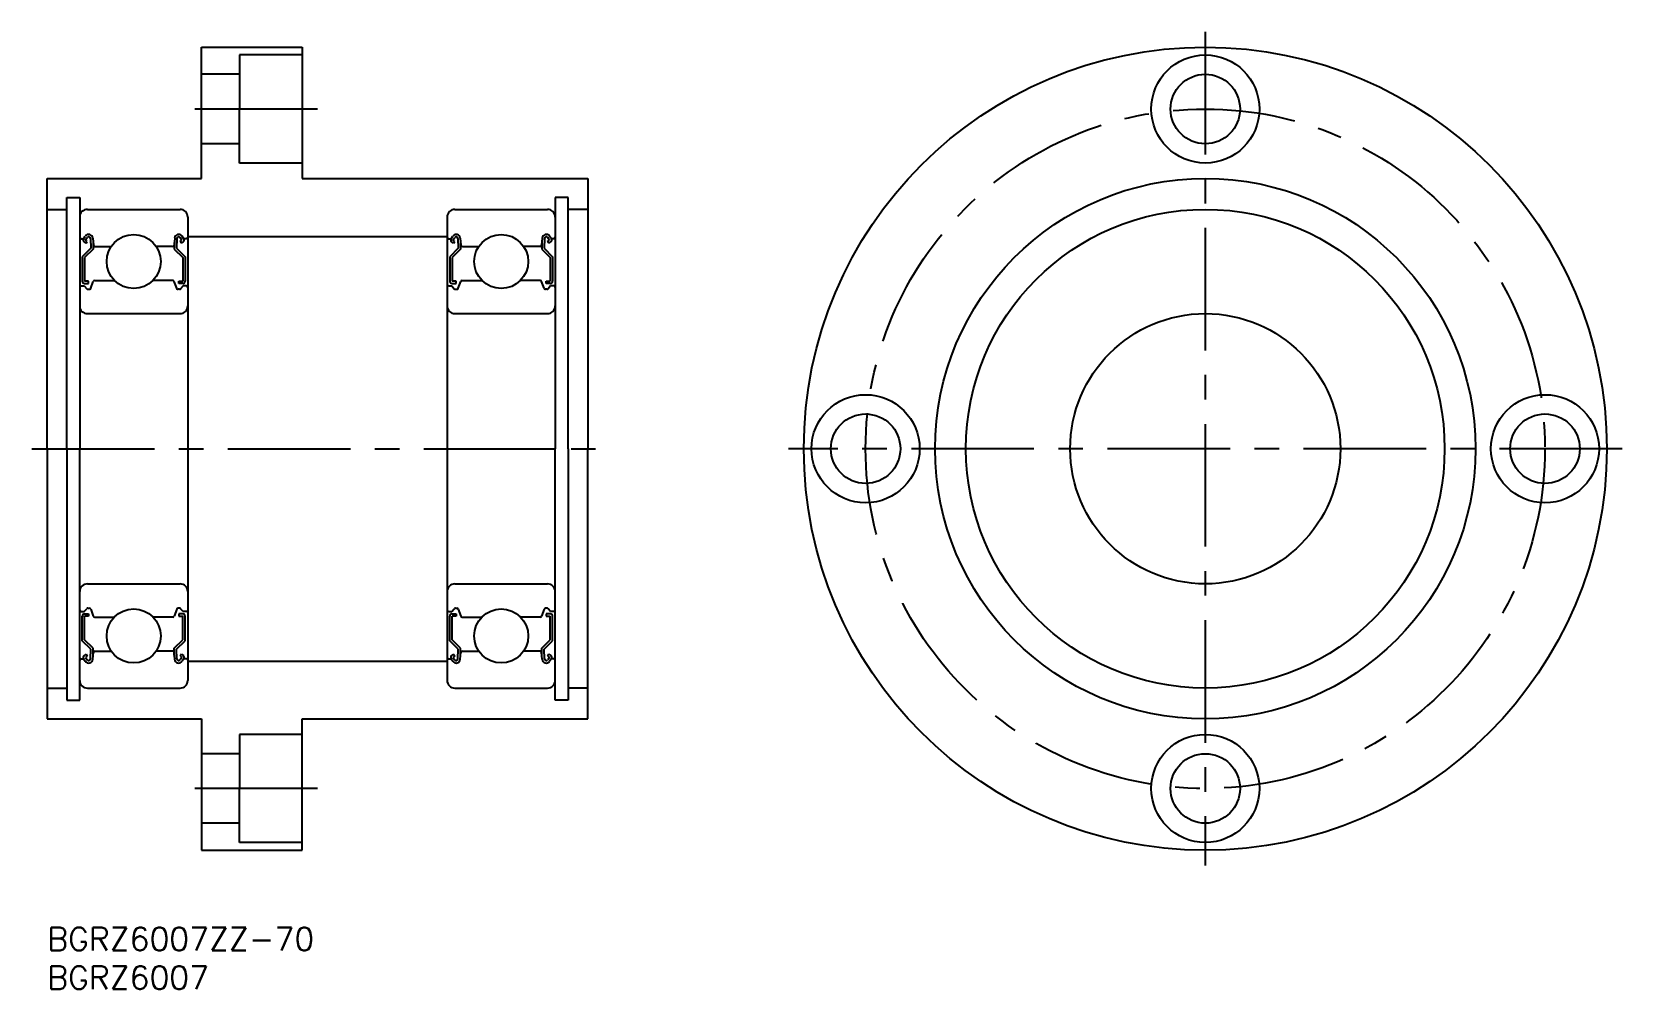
# Model space of a CAD drawing. Extents: x -2 to 204, y -8 to 116.
import ezdxf

# ---------------------------------------------------------------- set-up
doc = ezdxf.new("R2010")
doc.units = 0
doc.header["$LTSCALE"] = 0.5
doc.linetypes.add('CENTER', pattern=[50.8, 31.75, -6.35, 6.35, -6.35])
for name, color, linetype in [('MSM_CENTER', 1, 'CENTER'), ('MSM_CONTINUOUS', 7, 'CONTINUOUS'), ('MSM_PART_NUMBER', 7, 'CONTINUOUS')]:
    doc.layers.add(name, color=color, linetype=linetype)
doc.styles.get("Standard").update_dxf_attribs({"font": 'txt.shx', "height": 3, "bigfont": 'bigfont.shx'})

# ---------------------------------------------------------------- blocks, each defined once
blk = doc.blocks.new('*U2')
at = {"layer": 'MSM_PART_NUMBER'}
blk.add_text('BGRZ6007ZZ-70', height=3, dxfattribs=at).set_placement((0, -3))
blk = doc.blocks.new('*U3')
at = {"layer": 'MSM_PART_NUMBER'}
blk.add_text('BGRZ6007', height=3, dxfattribs=at).set_placement((0, -8))

msp = doc.modelspace()

# ---------------------------------------------------------------- linework, layer by layer
at = {"layer": 'MSM_CENTER'}
for p, q in [((150, 116), (150, 8)), ((35, 106), (18, 106)), ((-2, 62), (72, 62)), ((49.8, 62), (67.8, 62)), ((204, 62), (96, 62)), ((35, 18), (18, 18))]:
    msp.add_line(p, q, dxfattribs=at)
msp.add_circle((150, 62), 44, dxfattribs=at)
at = {"layer": 'MSM_CONTINUOUS'}
for p, q in [((20, 97), (20, 114)), ((20, 114), (33, 114)), ((33, 114), (33, 97)), ((24.9, 113), (24.9, 106)), ((33, 113), (24.9, 113)), ((24.9, 110.5), (20, 110.5)), ((24.9, 99), (24.9, 106)), ((24.9, 101.5), (20, 101.5)), ((33, 99), (24.9, 99)), ((0, 62), (0, 97)), ((0, 97), (20, 97)), ((33, 97), (70, 97)), ((70, 97), (70, 62)), ((0, 93), (2.52, 93)), ((2.52, 62), (2.52, 94.55)), ((2.52, 94.55), (4.2, 94.55)), ((4.2, 94.55), (4.2, 62)), ((5.2, 93), (17.2, 93)), ((52.8, 93), (64.8, 93)), ((65.8, 94.55), (65.8, 62)), ((67.48, 94.55), (65.8, 94.55)), ((67.48, 62), (67.48, 94.55)), ((70, 93), (67.48, 93)), ((18.2, 92), (18.2, 32)), ((51.8, 92), (51.8, 32)), ((4.4, 89.2), (4.7, 89.2)), ((4.7, 89.2), (4.93, 89.53)), ((5.02, 88.61), (4.77, 88.78)), ((4.95, 89.03), (5.18, 89.36)), ((5.19, 88.85), (4.95, 89.03)), ((5.02, 88.61), (5.19, 88.85)), ((5.6, 89.23), (5.64, 87.97)), ((5.89, 89.27), (5.97, 88.38)), ((5.94, 88.72), (5.94, 87.85)), ((16.51, 89.27), (16.43, 88.38)), ((16.46, 88.72), (16.46, 87.85)), ((16.8, 89.23), (16.76, 87.97)), ((17.21, 88.85), (17.45, 89.03)), ((17.38, 88.61), (17.21, 88.85)), ((17.45, 89.03), (17.22, 89.36)), ((17.38, 88.61), (17.63, 88.78)), ((17.7, 89.2), (17.47, 89.53)), ((18, 89.2), (17.7, 89.2)), ((18.2, 89.5), (51.8, 89.5)), ((52, 89.2), (52.3, 89.2)), ((52.3, 89.2), (52.53, 89.53)), ((52.62, 88.61), (52.37, 88.78)), ((52.55, 89.03), (52.78, 89.36)), ((52.79, 88.85), (52.55, 89.03)), ((52.62, 88.61), (52.79, 88.85)), ((53.2, 89.23), (53.24, 87.97)), ((53.49, 89.27), (53.57, 88.38)), ((53.54, 88.72), (53.54, 87.85)), ((64.11, 89.27), (64.03, 88.38)), ((64.06, 88.72), (64.06, 87.85)), ((64.4, 89.23), (64.36, 87.97)), ((64.81, 88.85), (65.05, 89.03)), ((64.98, 88.61), (64.81, 88.85)), ((65.05, 89.03), (64.82, 89.36)), ((64.98, 88.61), (65.23, 88.78)), ((65.3, 89.2), (65.07, 89.53)), ((65.6, 89.2), (65.3, 89.2)), ((5.64, 87.97), (4.54, 86.87)), ((4.54, 86.87), (4.54, 83.7)), ((5.94, 87.85), (4.84, 86.75)), ((4.84, 86.75), (4.84, 83.7)), ((6.17, 88.2), (8.29, 88.2)), ((16.23, 88.2), (14.11, 88.2)), ((16.46, 87.85), (17.56, 86.75)), ((16.76, 87.97), (17.86, 86.87)), ((17.56, 86.75), (17.56, 83.7)), ((17.86, 86.87), (17.86, 83.7)), ((53.24, 87.97), (52.14, 86.87)), ((52.14, 86.87), (52.14, 83.7)), ((53.54, 87.85), (52.44, 86.75)), ((52.44, 86.75), (52.44, 83.7)), ((53.77, 88.2), (55.89, 88.2)), ((63.83, 88.2), (61.71, 88.2)), ((64.06, 87.85), (65.16, 86.75)), ((64.36, 87.97), (65.46, 86.87)), ((65.16, 86.75), (65.16, 83.7)), ((65.46, 86.87), (65.46, 83.7)), ((4.4, 83.1), (4.8, 83.1)), ((4.8, 83.1), (5.12, 82.72)), ((5.36, 83.7), (4.84, 83.7)), ((4.84, 83.4), (5.36, 83.4)), ((5.27, 82.65), (5.45, 82.65)), ((5.36, 83.4), (5.36, 83.7)), ((5.63, 82.78), (5.96, 83.67)), ((6.15, 83.8), (8.7, 83.8)), ((16.25, 83.8), (13.7, 83.8)), ((16.77, 82.78), (16.44, 83.67)), ((17.13, 82.65), (16.95, 82.65)), ((17.04, 83.7), (17.56, 83.7)), ((17.04, 83.4), (17.04, 83.7)), ((17.56, 83.4), (17.04, 83.4)), ((17.6, 83.1), (17.28, 82.72)), ((18, 83.1), (17.6, 83.1)), ((52, 83.1), (52.4, 83.1)), ((52.4, 83.1), (52.72, 82.72)), ((52.96, 83.7), (52.44, 83.7)), ((52.44, 83.4), (52.96, 83.4)), ((52.87, 82.65), (53.05, 82.65)), ((52.96, 83.4), (52.96, 83.7)), ((53.23, 82.78), (53.56, 83.67)), ((53.75, 83.8), (56.3, 83.8)), ((63.85, 83.8), (61.3, 83.8)), ((64.37, 82.78), (64.04, 83.67)), ((64.73, 82.65), (64.55, 82.65)), ((64.64, 83.7), (65.16, 83.7)), ((64.64, 83.4), (64.64, 83.7)), ((65.16, 83.4), (64.64, 83.4)), ((65.2, 83.1), (64.88, 82.72)), ((65.6, 83.1), (65.2, 83.1)), ((5.2, 79.5), (17.2, 79.5)), ((52.8, 79.5), (64.8, 79.5)), ((0, 62), (0, 27)), ((2.52, 62), (2.52, 29.45)), ((4.2, 29.45), (4.2, 62)), ((65.8, 29.45), (65.8, 62)), ((67.48, 62), (67.48, 29.45)), ((70, 27), (70, 62)), ((5.2, 44.5), (17.2, 44.5)), ((52.8, 44.5), (64.8, 44.5)), ((4.8, 40.9), (5.12, 41.28)), ((5.27, 41.35), (5.45, 41.35)), ((5.63, 41.22), (5.96, 40.33)), ((16.77, 41.22), (16.44, 40.33)), ((17.13, 41.35), (16.95, 41.35)), ((17.6, 40.9), (17.28, 41.28)), ((52.4, 40.9), (52.72, 41.28)), ((52.87, 41.35), (53.05, 41.35)), ((53.23, 41.22), (53.56, 40.33)), ((64.37, 41.22), (64.04, 40.33)), ((64.73, 41.35), (64.55, 41.35)), ((65.2, 40.9), (64.88, 41.28)), ((4.4, 40.9), (4.8, 40.9)), ((4.54, 37.13), (4.54, 40.3)), ((4.84, 40.6), (5.36, 40.6)), ((4.84, 37.25), (4.84, 40.3)), ((5.36, 40.3), (4.84, 40.3)), ((5.36, 40.6), (5.36, 40.3)), ((6.15, 40.2), (8.7, 40.2)), ((16.25, 40.2), (13.7, 40.2)), ((17.56, 40.6), (17.04, 40.6)), ((17.04, 40.6), (17.04, 40.3)), ((17.04, 40.3), (17.56, 40.3)), ((17.56, 37.25), (17.56, 40.3)), ((18, 40.9), (17.6, 40.9)), ((17.86, 37.13), (17.86, 40.3)), ((52, 40.9), (52.4, 40.9)), ((52.14, 37.13), (52.14, 40.3)), ((52.44, 40.6), (52.96, 40.6)), ((52.44, 37.25), (52.44, 40.3)), ((52.96, 40.3), (52.44, 40.3)), ((52.96, 40.6), (52.96, 40.3)), ((53.75, 40.2), (56.3, 40.2)), ((63.85, 40.2), (61.3, 40.2)), ((65.16, 40.6), (64.64, 40.6)), ((64.64, 40.6), (64.64, 40.3)), ((64.64, 40.3), (65.16, 40.3)), ((65.16, 37.25), (65.16, 40.3)), ((65.6, 40.9), (65.2, 40.9)), ((65.46, 37.13), (65.46, 40.3)), ((5.64, 36.03), (4.54, 37.13)), ((5.94, 36.15), (4.84, 37.25)), ((16.46, 36.15), (17.56, 37.25)), ((16.76, 36.03), (17.86, 37.13)), ((53.24, 36.03), (52.14, 37.13)), ((53.54, 36.15), (52.44, 37.25)), ((64.06, 36.15), (65.16, 37.25)), ((64.36, 36.03), (65.46, 37.13)), ((5.02, 35.39), (4.77, 35.22)), ((5.19, 35.15), (4.95, 34.97)), ((5.02, 35.39), (5.19, 35.15)), ((5.6, 34.77), (5.64, 36.03)), ((5.89, 34.73), (5.97, 35.62)), ((5.94, 35.28), (5.94, 36.15)), ((6.17, 35.8), (8.29, 35.8)), ((16.23, 35.8), (14.11, 35.8)), ((16.51, 34.73), (16.43, 35.62)), ((16.46, 35.28), (16.46, 36.15)), ((16.8, 34.77), (16.76, 36.03)), ((17.38, 35.39), (17.21, 35.15)), ((17.21, 35.15), (17.45, 34.97)), ((17.38, 35.39), (17.63, 35.22)), ((52.62, 35.39), (52.37, 35.22)), ((52.79, 35.15), (52.55, 34.97)), ((52.62, 35.39), (52.79, 35.15)), ((53.2, 34.77), (53.24, 36.03)), ((53.49, 34.73), (53.57, 35.62)), ((53.54, 35.28), (53.54, 36.15)), ((53.77, 35.8), (55.89, 35.8)), ((63.83, 35.8), (61.71, 35.8)), ((64.11, 34.73), (64.03, 35.62)), ((64.06, 35.28), (64.06, 36.15)), ((64.4, 34.77), (64.36, 36.03)), ((64.98, 35.39), (64.81, 35.15)), ((64.81, 35.15), (65.05, 34.97)), ((64.98, 35.39), (65.23, 35.22)), ((4.4, 34.8), (4.7, 34.8)), ((4.7, 34.8), (4.93, 34.47)), ((4.95, 34.97), (5.18, 34.64)), ((17.45, 34.97), (17.22, 34.64)), ((17.7, 34.8), (17.47, 34.47)), ((18, 34.8), (17.7, 34.8)), ((18.2, 34.5), (51.8, 34.5)), ((52, 34.8), (52.3, 34.8)), ((52.3, 34.8), (52.53, 34.47)), ((52.55, 34.97), (52.78, 34.64)), ((65.05, 34.97), (64.82, 34.64)), ((65.3, 34.8), (65.07, 34.47)), ((65.6, 34.8), (65.3, 34.8)), ((0, 31), (2.52, 31)), ((5.2, 31), (17.2, 31)), ((52.8, 31), (64.8, 31)), ((70, 31), (67.48, 31)), ((2.52, 29.45), (4.2, 29.45)), ((67.48, 29.45), (65.8, 29.45)), ((0, 27), (20, 27)), ((20, 27), (20, 10)), ((33, 27), (70, 27)), ((33, 10), (33, 27)), ((33, 25), (24.9, 25)), ((24.9, 25), (24.9, 18)), ((24.9, 22.5), (20, 22.5)), ((24.9, 11), (24.9, 18)), ((24.9, 13.5), (20, 13.5)), ((33, 11), (24.9, 11)), ((20, 10), (33, 10))]:
    msp.add_line(p, q, dxfattribs=at)
for centre, radius in [((150, 62), 52), ((150, 106), 7), ((150, 106), 4.5), ((150, 62), 35), ((150, 62), 31), ((11.2, 86.25), 3.5), ((58.8, 86.25), 3.5), ((150, 62), 17.5), ((106, 62), 7), ((194, 62), 7), ((106, 62), 4.5), ((194, 62), 4.5), ((11.2, 37.75), 3.5), ((58.8, 37.75), 3.5), ((150, 18), 7), ((150, 18), 4.5)]:
    msp.add_circle(centre, radius, dxfattribs=at)
for centre, radius, start, end in [((5.2, 92), 1, 90, 180), ((17.2, 92), 1, 0, 90), ((52.8, 92), 1, 90, 180), ((64.8, 92), 1, 0, 90), ((4.4, 89.4), 0.2, 180, 270), ((4.95, 89.03), 0.3, 144.9356, 235.0377), ((5.37, 89.23), 0.53, 5.0651, 144.9356), ((5.37, 89.22), 0.23, 2.1311, 144.9356), ((17.03, 89.23), 0.53, 35.0644, 174.9349), ((17.03, 89.22), 0.23, 35.0644, 177.8689), ((17.45, 89.03), 0.3, 304.9623, 35.0644), ((18, 89.4), 0.2, 270, 0), ((52, 89.4), 0.2, 180, 270), ((52.55, 89.03), 0.3, 144.9356, 235.0377), ((52.97, 89.23), 0.53, 5.0651, 144.9356), ((52.97, 89.22), 0.23, 2.1311, 144.9356), ((64.63, 89.23), 0.53, 35.0644, 174.9349), ((64.63, 89.22), 0.23, 35.0644, 177.8689), ((65.05, 89.03), 0.3, 304.9623, 35.0644), ((65.6, 89.4), 0.2, 270, 0), ((6.17, 88.4), 0.2, 185.0651, 270), ((16.23, 88.4), 0.2, 270, 354.9349), ((53.77, 88.4), 0.2, 185.0651, 270), ((63.83, 88.4), 0.2, 270, 354.9349), ((4.4, 82.9), 0.2, 90, 180), ((4.84, 83.7), 0.3, 180, 270), ((5.27, 82.85), 0.2, 219.9991, 270), ((5.45, 82.85), 0.2, 270, 339.9703), ((6.15, 83.6), 0.2, 90, 159.9703), ((16.25, 83.6), 0.2, 20.0297, 90), ((16.95, 82.85), 0.2, 200.0297, 270), ((17.13, 82.85), 0.2, 270, 320.0009), ((17.56, 83.7), 0.3, 270, 0), ((18, 82.9), 0.2, 0, 90), ((52, 82.9), 0.2, 90, 180), ((52.44, 83.7), 0.3, 180, 270), ((52.87, 82.85), 0.2, 219.9991, 270), ((53.05, 82.85), 0.2, 270, 339.9703), ((53.75, 83.6), 0.2, 90, 159.9703), ((63.85, 83.6), 0.2, 20.0297, 90), ((64.55, 82.85), 0.2, 200.0297, 270), ((64.73, 82.85), 0.2, 270, 320.0009), ((65.16, 83.7), 0.3, 270, 0), ((65.6, 82.9), 0.2, 0, 90), ((5.2, 80.5), 1, 180, 270), ((17.2, 80.5), 1, 270, 0), ((52.8, 80.5), 1, 180, 270), ((64.8, 80.5), 1, 270, 0), ((5.2, 43.5), 1, 90, 180), ((17.2, 43.5), 1, 0, 90), ((52.8, 43.5), 1, 90, 180), ((64.8, 43.5), 1, 0, 90), ((5.27, 41.15), 0.2, 90, 140.0009), ((5.45, 41.15), 0.2, 20.0297, 90), ((16.95, 41.15), 0.2, 90, 159.9703), ((17.13, 41.15), 0.2, 39.9991, 90), ((52.87, 41.15), 0.2, 90, 140.0009), ((53.05, 41.15), 0.2, 20.0297, 90), ((64.55, 41.15), 0.2, 90, 159.9703), ((64.73, 41.15), 0.2, 39.9991, 90), ((4.4, 41.1), 0.2, 180, 270), ((4.84, 40.3), 0.3, 90, 180), ((6.15, 40.4), 0.2, 200.0297, 270), ((16.25, 40.4), 0.2, 270, 339.9703), ((17.56, 40.3), 0.3, 0, 90), ((18, 41.1), 0.2, 270, 0), ((52, 41.1), 0.2, 180, 270), ((52.44, 40.3), 0.3, 90, 180), ((53.75, 40.4), 0.2, 200.0297, 270), ((63.85, 40.4), 0.2, 270, 339.9703), ((65.16, 40.3), 0.3, 0, 90), ((65.6, 41.1), 0.2, 270, 0), ((4.95, 34.97), 0.3, 124.9623, 215.0644), ((6.17, 35.6), 0.2, 90, 174.9349), ((16.23, 35.6), 0.2, 5.0651, 90), ((17.45, 34.97), 0.3, 324.9356, 55.0377), ((52.55, 34.97), 0.3, 124.9623, 215.0644), ((53.77, 35.6), 0.2, 90, 174.9349), ((63.83, 35.6), 0.2, 5.0651, 90), ((65.05, 34.97), 0.3, 324.9356, 55.0377), ((4.4, 34.6), 0.2, 90, 180), ((5.37, 34.77), 0.53, 215.0644, 354.9349), ((5.37, 34.78), 0.23, 215.0644, 357.8689), ((17.03, 34.77), 0.53, 185.0651, 324.9356), ((17.03, 34.78), 0.23, 182.1311, 324.9356), ((18, 34.6), 0.2, 0, 90), ((52, 34.6), 0.2, 90, 180), ((52.97, 34.77), 0.53, 215.0644, 354.9349), ((52.97, 34.78), 0.23, 215.0644, 357.8689), ((64.63, 34.77), 0.53, 185.0651, 324.9356), ((64.63, 34.78), 0.23, 182.1311, 324.9356), ((65.6, 34.6), 0.2, 0, 90), ((5.2, 32), 1, 180, 270), ((17.2, 32), 1, 270, 0), ((52.8, 32), 1, 180, 270), ((64.8, 32), 1, 270, 0)]:
    msp.add_arc(centre, radius, start, end, dxfattribs=at)

# ---------------------------------------------------------------- block references
for name in ['*U2', '*U3']:
    msp.add_blockref(name, (0, 0), dxfattribs=at)

doc.saveas('drawing.dxf')
